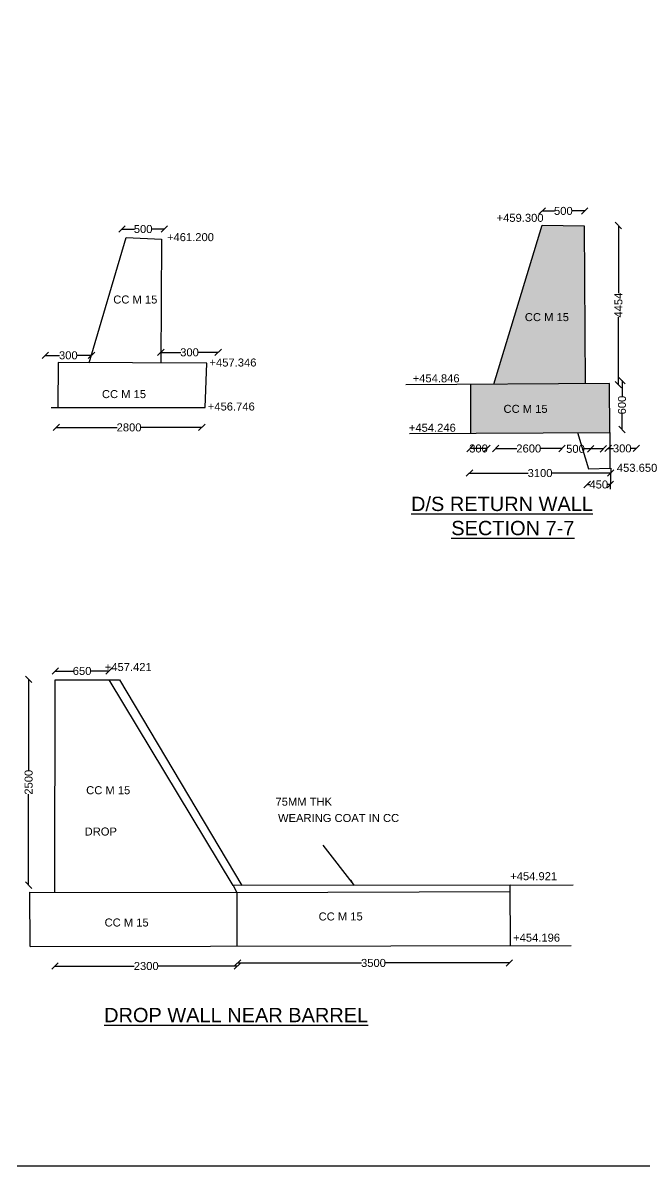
# Model space of a CAD drawing. Header units: millimetres. Extents: x 5124 to 3047371, y 2311 to 45565170.
# Drawn here: x 3010700 to 3019393, y 45530959 to 45546961 of the extents above; entities that cross this region are included whole.
import ezdxf

# ---------------------------------------------------------------- set-up
doc = ezdxf.new("R2010")
doc.units = ezdxf.units.MM
doc.header["$MEASUREMENT"] = 0
doc.layers.add('DIMENSION', color=1, linetype='Continuous')
doc.styles.get("Standard").update_dxf_attribs({"font": 'arial.ttf', "height": 112})
doc.dimstyles.get("Standard").update_dxf_attribs({"dimtxt": 90, "dimasz": 90, "dimexe": 0.18, "dimexo": 0.0625, "dimgap": 0.09, "dimtad": 0, "dimdec": 0, "dimzin": 0, "dimdsep": 46, "dimtxsty": 'Standard', "dimblk": 'OBLIQUE', "dimcen": 0.09, "dimse1": 1, "dimse2": 1, "dimadec": 0, "dimazin": 0, "dimtfac": 1, "dimtdec": 0, "dimtofl": 0, "dimtmove": 0, "dimatfit": 3, "dimfxl": 1, "dimtolj": 1, "dimtzin": 0, "dimarcsym": 0})

# ---------------------------------------------------------------- blocks, each defined once
blk = doc.blocks.new('_Oblique')
at = {"color": 0, "linetype": 'ByBlock', "lineweight": -2}
blk.add_line((-0.5, -0.5), (0.5, 0.5), dxfattribs=at)
blk = doc.blocks.new('*D97')
at = {"layer": 'Defpoints', "color": 0, "transparency": 16777216}
for p in [(3011169, 45541316), (3013204, 45541334), (3013204, 45541298)]:
    blk.add_point(p, dxfattribs=at)
at = {"layer": 'DIMENSION', "color": 0, "lineweight": -2, "transparency": 16777216}
for p, q in [((3011169, 45541298), (3012018, 45541298)), ((3013204, 45541298), (3012355, 45541298))]:
    blk.add_line(p, q, dxfattribs=at)
at = {"layer": 'DIMENSION', "color": 0, "lineweight": -2, "transparency": 16777216, "xscale": 90, "yscale": 90, "zscale": 90, "rotation": 180}
blk.add_blockref('_Oblique', (3011169, 45541298), dxfattribs=at)
at = {"layer": 'DIMENSION', "color": 0, "lineweight": -2, "transparency": 16777216, "xscale": 90, "yscale": 90, "zscale": 90}
blk.add_blockref('_Oblique', (3013204, 45541298), dxfattribs=at)
at = {"layer": 'DIMENSION', "color": 0, "transparency": 16777216, "insert": (3012186, 45541298), "char_height": 112, "attachment_point": 5}
blk.add_mtext('\\A1;2800', dxfattribs=at)
blk = doc.blocks.new('*D98')
at = {"layer": 'Defpoints', "color": 0, "transparency": 16777216}
for p in [(3012631, 45542342), (3013433, 45542349), (3013433, 45542339)]:
    blk.add_point(p, dxfattribs=at)
at = {"layer": 'DIMENSION', "color": 0, "lineweight": -2, "transparency": 16777216}
for p, q in [((3012631, 45542349), (3012909, 45542349)), ((3013433, 45542349), (3013156, 45542349))]:
    blk.add_line(p, q, dxfattribs=at)
at = {"layer": 'DIMENSION', "color": 0, "lineweight": -2, "transparency": 16777216, "xscale": 90, "yscale": 90, "zscale": 90, "rotation": 180}
blk.add_blockref('_Oblique', (3012631, 45542349), dxfattribs=at)
at = {"layer": 'DIMENSION', "color": 0, "lineweight": -2, "transparency": 16777216, "xscale": 90, "yscale": 90, "zscale": 90}
blk.add_blockref('_Oblique', (3013433, 45542349), dxfattribs=at)
at = {"layer": 'DIMENSION', "color": 0, "transparency": 16777216, "insert": (3013032, 45542349), "char_height": 112, "attachment_point": 5}
blk.add_mtext('\\A1;300', dxfattribs=at)
blk = doc.blocks.new('*D118')
at = {"layer": 'Defpoints', "color": 0, "transparency": 16777216}
for p in [(3013703, 45533802), (3013703, 45533799), (3017508, 45533788)]:
    blk.add_point(p, dxfattribs=at)
at = {"layer": 'DIMENSION', "color": 0, "lineweight": -2, "transparency": 16777216}
for p, q in [((3013703, 45533802), (3015439, 45533802)), ((3017508, 45533802), (3015773, 45533802))]:
    blk.add_line(p, q, dxfattribs=at)
at = {"layer": 'DIMENSION', "color": 0, "lineweight": -2, "transparency": 16777216, "xscale": 90, "yscale": 90, "zscale": 90, "rotation": 180}
blk.add_blockref('_Oblique', (3013703, 45533802), dxfattribs=at)
at = {"layer": 'DIMENSION', "color": 0, "lineweight": -2, "transparency": 16777216, "xscale": 90, "yscale": 90, "zscale": 90}
blk.add_blockref('_Oblique', (3017508, 45533802), dxfattribs=at)
at = {"layer": 'DIMENSION', "color": 0, "transparency": 16777216, "insert": (3015606, 45533802), "char_height": 112, "attachment_point": 5}
blk.add_mtext('\\A1;3500', dxfattribs=at)
blk = doc.blocks.new('*D119')
at = {"layer": 'Defpoints', "color": 0, "transparency": 16777216}
for p in [(3011150, 45533803), (3013703, 45533799), (3011150, 45533759)]:
    blk.add_point(p, dxfattribs=at)
at = {"layer": 'DIMENSION', "color": 0, "lineweight": -2, "transparency": 16777216}
for p, q in [((3011150, 45533759), (3012258, 45533759)), ((3013703, 45533759), (3012595, 45533759))]:
    blk.add_line(p, q, dxfattribs=at)
at = {"layer": 'DIMENSION', "color": 0, "lineweight": -2, "transparency": 16777216, "xscale": 90, "yscale": 90, "zscale": 90, "rotation": 180}
blk.add_blockref('_Oblique', (3011150, 45533759), dxfattribs=at)
at = {"layer": 'DIMENSION', "color": 0, "lineweight": -2, "transparency": 16777216, "xscale": 90, "yscale": 90, "zscale": 90}
blk.add_blockref('_Oblique', (3013703, 45533759), dxfattribs=at)
at = {"layer": 'DIMENSION', "color": 0, "transparency": 16777216, "insert": (3012426, 45533759), "char_height": 112, "attachment_point": 5}
blk.add_mtext('\\A1;2300', dxfattribs=at)
blk = doc.blocks.new('*D121')
at = {"layer": 'Defpoints', "color": 0, "transparency": 16777216}
for p in [(3010781, 45537771), (3010825, 45537771), (3010795, 45534892)]:
    blk.add_point(p, dxfattribs=at)
at = {"layer": 'DIMENSION', "color": 0, "lineweight": -2, "transparency": 16777216}
for p, q in [((3010781, 45537771), (3010781, 45536500)), ((3010781, 45534892), (3010781, 45536164))]:
    blk.add_line(p, q, dxfattribs=at)
at = {"layer": 'DIMENSION', "color": 0, "lineweight": -2, "transparency": 16777216, "xscale": 90, "yscale": 90, "zscale": 90}
for p, rotation in [((3010781, 45537771), 90), ((3010781, 45534892), 270)]:
    blk.add_blockref('_Oblique', p, dxfattribs=dict(at, rotation=rotation))
at = {"layer": 'DIMENSION', "color": 0, "transparency": 16777216, "insert": (3010781, 45536332), "char_height": 112, "attachment_point": 5, "rotation": 90}
blk.add_mtext('\\A1;2500', dxfattribs=at)
blk = doc.blocks.new('*D122')
at = {"layer": 'Defpoints', "color": 0, "transparency": 16777216}
for p in [(3011905, 45537938), (3011153, 45537913), (3011905, 45537889)]:
    blk.add_point(p, dxfattribs=at)
at = {"layer": 'DIMENSION', "color": 0, "lineweight": -2, "transparency": 16777216}
for p, q in [((3011153, 45537889), (3011405, 45537889)), ((3011905, 45537889), (3011653, 45537889))]:
    blk.add_line(p, q, dxfattribs=at)
at = {"layer": 'DIMENSION', "color": 0, "lineweight": -2, "transparency": 16777216, "xscale": 90, "yscale": 90, "zscale": 90, "rotation": 180}
blk.add_blockref('_Oblique', (3011153, 45537889), dxfattribs=at)
at = {"layer": 'DIMENSION', "color": 0, "lineweight": -2, "transparency": 16777216, "xscale": 90, "yscale": 90, "zscale": 90}
blk.add_blockref('_Oblique', (3011905, 45537889), dxfattribs=at)
at = {"layer": 'DIMENSION', "color": 0, "transparency": 16777216, "insert": (3011529, 45537889), "char_height": 112, "attachment_point": 5}
blk.add_mtext('\\A1;650', dxfattribs=at)
blk = doc.blocks.new('*D133')
at = {"layer": 'Defpoints', "color": 0, "transparency": 16777216}
for p in [(3019037, 45541953), (3019034, 45541269), (3019084, 45541269)]:
    blk.add_point(p, dxfattribs=at)
at = {"layer": 'DIMENSION', "color": 0, "lineweight": -2, "transparency": 16777216}
for p, q in [((3019084, 45541953), (3019084, 45541735)), ((3019084, 45541269), (3019084, 45541487))]:
    blk.add_line(p, q, dxfattribs=at)
at = {"layer": 'DIMENSION', "color": 0, "lineweight": -2, "transparency": 16777216, "xscale": 90, "yscale": 90, "zscale": 90}
for p, rotation in [((3019084, 45541953), 90), ((3019084, 45541269), 270)]:
    blk.add_blockref('_Oblique', p, dxfattribs=dict(at, rotation=rotation))
at = {"layer": 'DIMENSION', "color": 0, "transparency": 16777216, "insert": (3019084, 45541611), "char_height": 112, "attachment_point": 5, "rotation": 90}
blk.add_mtext('\\A1;600', dxfattribs=at)
blk = doc.blocks.new('*D135')
at = {"layer": 'Defpoints', "color": 0, "transparency": 16777216}
for p in [(3018890, 45541004), (3018890, 45540973), (3019285, 45540971)]:
    blk.add_point(p, dxfattribs=at)
at = {"layer": 'DIMENSION', "color": 0, "lineweight": -2, "transparency": 16777216}
for p, q in [((3018890, 45541004), (3018964, 45541004)), ((3019285, 45541004), (3019211, 45541004))]:
    blk.add_line(p, q, dxfattribs=at)
at = {"layer": 'DIMENSION', "color": 0, "lineweight": -2, "transparency": 16777216, "xscale": 90, "yscale": 90, "zscale": 90, "rotation": 180}
blk.add_blockref('_Oblique', (3018890, 45541004), dxfattribs=at)
at = {"layer": 'DIMENSION', "color": 0, "lineweight": -2, "transparency": 16777216, "xscale": 90, "yscale": 90, "zscale": 90}
blk.add_blockref('_Oblique', (3019285, 45541004), dxfattribs=at)
at = {"layer": 'DIMENSION', "color": 0, "transparency": 16777216, "insert": (3019087, 45541004), "char_height": 112, "attachment_point": 5}
blk.add_mtext('\\A1;300', dxfattribs=at)
blk = doc.blocks.new('*D136')
at = {"layer": 'Defpoints', "color": 0, "transparency": 16777216}
for p in [(3018646, 45540998), (3018646, 45540996), (3018824, 45540998)]:
    blk.add_point(p, dxfattribs=at)
at = {"layer": 'DIMENSION', "color": 0, "lineweight": -2, "transparency": 16777216}
for p, q in [((3018646, 45540998), (3018556, 45540998)), ((3018824, 45540998), (3018646, 45540998))]:
    blk.add_line(p, q, dxfattribs=at)
at = {"layer": 'DIMENSION', "color": 0, "lineweight": -2, "transparency": 16777216, "xscale": 90, "yscale": 90, "zscale": 90, "rotation": 180}
blk.add_blockref('_Oblique', (3018646, 45540998), dxfattribs=at)
at = {"layer": 'DIMENSION', "color": 0, "lineweight": -2, "transparency": 16777216, "xscale": 90, "yscale": 90, "zscale": 90}
blk.add_blockref('_Oblique', (3018824, 45540998), dxfattribs=at)
at = {"layer": 'DIMENSION', "color": 0, "transparency": 16777216, "insert": (3018433, 45540998), "char_height": 112, "attachment_point": 5}
blk.add_mtext('\\A1;500', dxfattribs=at)
blk = doc.blocks.new('*D137')
at = {"layer": 'Defpoints', "color": 0, "transparency": 16777216}
for p in [(3017315, 45541003), (3017315, 45541003), (3018243, 45541003)]:
    blk.add_point(p, dxfattribs=at)
at = {"layer": 'DIMENSION', "color": 0, "lineweight": -2, "transparency": 16777216}
for p, q in [((3017315, 45541003), (3017611, 45541003)), ((3018243, 45541003), (3017947, 45541003))]:
    blk.add_line(p, q, dxfattribs=at)
at = {"layer": 'DIMENSION', "color": 0, "lineweight": -2, "transparency": 16777216, "xscale": 90, "yscale": 90, "zscale": 90, "rotation": 180}
blk.add_blockref('_Oblique', (3017315, 45541003), dxfattribs=at)
at = {"layer": 'DIMENSION', "color": 0, "lineweight": -2, "transparency": 16777216, "xscale": 90, "yscale": 90, "zscale": 90}
blk.add_blockref('_Oblique', (3018243, 45541003), dxfattribs=at)
at = {"layer": 'DIMENSION', "color": 0, "transparency": 16777216, "insert": (3017779, 45541003), "char_height": 112, "attachment_point": 5}
blk.add_mtext('\\A1;2600', dxfattribs=at)
blk = doc.blocks.new('*D138')
at = {"layer": 'Defpoints', "color": 0, "transparency": 16777216}
for p in [(3016958, 45541003), (3016958, 45541003), (3017194, 45540989)]:
    blk.add_point(p, dxfattribs=at)
at = {"layer": 'DIMENSION', "color": 0, "lineweight": -2, "transparency": 16777216}
blk.add_line((3017194, 45541003), (3016958, 45541003), dxfattribs=at)
at = {"layer": 'DIMENSION', "color": 0, "lineweight": -2, "transparency": 16777216, "xscale": 90, "yscale": 90, "zscale": 90, "rotation": 180}
blk.add_blockref('_Oblique', (3016958, 45541003), dxfattribs=at)
at = {"layer": 'DIMENSION', "color": 0, "lineweight": -2, "transparency": 16777216, "xscale": 90, "yscale": 90, "zscale": 90}
blk.add_blockref('_Oblique', (3017194, 45541003), dxfattribs=at)
at = {"layer": 'DIMENSION', "color": 0, "transparency": 16777216, "insert": (3017076, 45541003), "char_height": 112, "attachment_point": 5}
blk.add_mtext('\\A1;300', dxfattribs=at)
blk = doc.blocks.new('*D142')
at = {"layer": 'Defpoints', "color": 0, "transparency": 16777216}
for p in [(3012680, 45544075), (3012680, 45544007), (3012086, 45543988)]:
    blk.add_point(p, dxfattribs=at)
at = {"layer": 'DIMENSION', "color": 0, "lineweight": -2, "transparency": 16777216}
for p, q in [((3012086, 45544075), (3012260, 45544075)), ((3012680, 45544075), (3012507, 45544075))]:
    blk.add_line(p, q, dxfattribs=at)
at = {"layer": 'DIMENSION', "color": 0, "lineweight": -2, "transparency": 16777216, "xscale": 90, "yscale": 90, "zscale": 90, "rotation": 180}
blk.add_blockref('_Oblique', (3012086, 45544075), dxfattribs=at)
at = {"layer": 'DIMENSION', "color": 0, "lineweight": -2, "transparency": 16777216, "xscale": 90, "yscale": 90, "zscale": 90}
blk.add_blockref('_Oblique', (3012680, 45544075), dxfattribs=at)
at = {"layer": 'DIMENSION', "color": 0, "transparency": 16777216, "insert": (3012383, 45544075), "char_height": 112, "attachment_point": 5}
blk.add_mtext('\\A1;500', dxfattribs=at)
blk = doc.blocks.new('*D143')
at = {"layer": 'Defpoints', "color": 0, "transparency": 16777216}
for p in [(3018560, 45544328), (3017966, 45544241), (3018560, 45544260)]:
    blk.add_point(p, dxfattribs=at)
at = {"layer": 'DIMENSION', "color": 0, "lineweight": -2, "transparency": 16777216}
for p, q in [((3017966, 45544328), (3018140, 45544328)), ((3018560, 45544328), (3018387, 45544328))]:
    blk.add_line(p, q, dxfattribs=at)
at = {"layer": 'DIMENSION', "color": 0, "lineweight": -2, "transparency": 16777216, "xscale": 90, "yscale": 90, "zscale": 90, "rotation": 180}
blk.add_blockref('_Oblique', (3017966, 45544328), dxfattribs=at)
at = {"layer": 'DIMENSION', "color": 0, "lineweight": -2, "transparency": 16777216, "xscale": 90, "yscale": 90, "zscale": 90}
blk.add_blockref('_Oblique', (3018560, 45544328), dxfattribs=at)
at = {"layer": 'DIMENSION', "color": 0, "transparency": 16777216, "insert": (3018263, 45544328), "char_height": 112, "attachment_point": 5}
blk.add_mtext('\\A1;500', dxfattribs=at)
blk = doc.blocks.new('*D146')
at = {"layer": 'Defpoints', "color": 0, "transparency": 16777216}
for p in [(3019034, 45544124), (3019082, 45544124), (3019084, 45541896)]:
    blk.add_point(p, dxfattribs=at)
at = {"layer": 'DIMENSION', "color": 0, "lineweight": -2, "transparency": 16777216}
for p, q in [((3019034, 45544124), (3019034, 45543179)), ((3019034, 45541896), (3019034, 45542841))]:
    blk.add_line(p, q, dxfattribs=at)
at = {"layer": 'DIMENSION', "color": 0, "lineweight": -2, "transparency": 16777216, "xscale": 90, "yscale": 90, "zscale": 90}
for p, rotation in [((3019034, 45544124), 90), ((3019034, 45541896), 270)]:
    blk.add_blockref('_Oblique', p, dxfattribs=dict(at, rotation=rotation))
at = {"layer": 'DIMENSION', "color": 0, "transparency": 16777216, "insert": (3019034, 45543010), "char_height": 112, "attachment_point": 5, "rotation": 90}
blk.add_mtext('\\A1;4454', dxfattribs=at)
blk = doc.blocks.new('*D148')
at = {"layer": 'Defpoints', "color": 0, "transparency": 16777216}
for p in [(3011013, 45542298), (3011660, 45542307), (3011660, 45542307)]:
    blk.add_point(p, dxfattribs=at)
at = {"layer": 'DIMENSION', "color": 0, "lineweight": -2, "transparency": 16777216}
for p, q in [((3011013, 45542307), (3011213, 45542307)), ((3011660, 45542307), (3011460, 45542307))]:
    blk.add_line(p, q, dxfattribs=at)
at = {"layer": 'DIMENSION', "color": 0, "lineweight": -2, "transparency": 16777216, "xscale": 90, "yscale": 90, "zscale": 90, "rotation": 180}
blk.add_blockref('_Oblique', (3011013, 45542307), dxfattribs=at)
at = {"layer": 'DIMENSION', "color": 0, "lineweight": -2, "transparency": 16777216, "xscale": 90, "yscale": 90, "zscale": 90}
blk.add_blockref('_Oblique', (3011660, 45542307), dxfattribs=at)
at = {"layer": 'DIMENSION', "color": 0, "transparency": 16777216, "insert": (3011336, 45542307), "char_height": 112, "attachment_point": 5}
blk.add_mtext('\\A1;300', dxfattribs=at)
blk = doc.blocks.new('*D150')
at = {"layer": 'Defpoints', "color": 0, "transparency": 16777216}
for p in [(3016950, 45540645), (3018924, 45540659), (3018924, 45540604)]:
    blk.add_point(p, dxfattribs=at)
at = {"layer": 'DIMENSION', "color": 0, "lineweight": -2, "transparency": 16777216}
for p, q in [((3016950, 45540659), (3017770, 45540659)), ((3018924, 45540659), (3018104, 45540659))]:
    blk.add_line(p, q, dxfattribs=at)
at = {"layer": 'DIMENSION', "color": 0, "lineweight": -2, "transparency": 16777216, "xscale": 90, "yscale": 90, "zscale": 90, "rotation": 180}
blk.add_blockref('_Oblique', (3016950, 45540659), dxfattribs=at)
at = {"layer": 'DIMENSION', "color": 0, "lineweight": -2, "transparency": 16777216, "xscale": 90, "yscale": 90, "zscale": 90}
blk.add_blockref('_Oblique', (3018924, 45540659), dxfattribs=at)
at = {"layer": 'DIMENSION', "color": 0, "transparency": 16777216, "insert": (3017937, 45540659), "char_height": 112, "attachment_point": 5}
blk.add_mtext('\\A1;3100', dxfattribs=at)
blk = doc.blocks.new('*D151')
at = {"layer": 'Defpoints', "color": 0, "transparency": 16777216}
for p in [(3018596, 45540482), (3018921, 45540499), (3018921, 45540476)]:
    blk.add_point(p, dxfattribs=at)
at = {"layer": 'DIMENSION', "color": 0, "lineweight": -2, "transparency": 16777216}
for p, q in [((3018596, 45540499), (3018633, 45540499)), ((3018921, 45540499), (3018885, 45540499))]:
    blk.add_line(p, q, dxfattribs=at)
at = {"layer": 'DIMENSION', "color": 0, "lineweight": -2, "transparency": 16777216, "xscale": 90, "yscale": 90, "zscale": 90, "rotation": 180}
blk.add_blockref('_Oblique', (3018596, 45540499), dxfattribs=at)
at = {"layer": 'DIMENSION', "color": 0, "lineweight": -2, "transparency": 16777216, "xscale": 90, "yscale": 90, "zscale": 90}
blk.add_blockref('_Oblique', (3018921, 45540499), dxfattribs=at)
at = {"layer": 'DIMENSION', "color": 0, "transparency": 16777216, "insert": (3018759, 45540499), "char_height": 112, "attachment_point": 5}
blk.add_mtext('\\A1;450', dxfattribs=at)

msp = doc.modelspace()

# ---------------------------------------------------------------- hatches: boundary and pattern name
at = {"layer": 'DIMENSION'}
h = msp.add_hatch(dxfattribs=at)
h.set_pattern_fill('AR-CONC', color=0, scale=100)
h.set_pattern_definition([(50, (0, 0), (717.2601826, -62.752135), [75, -825]), (355, (0, 0), (-138.751334, 752.192134), [60, -660]), (100.4514445, (59.8, -5.2), (578.508847, 689.439991), [63.740192, -701.142112]), (46.1842, (0, 200), (1067.24133, -165.51928), [112.5, -1237.5]), (96.6356355, (88.9, 186.2), (934.661946, 974.1186), [95.610342, -1051.71376]), (351.184164, (0, 200), (934.661945, 974.1186), [90, -990]), (21, (100, 150), (596.907052, -402.618891), [75, -825]), (326, (100, 150), (243.315332, 725.150045), [60, -660]), (71.4514447, (149.74, 116.45), (840.222377, 322.531153), [63.74019, -701.142112]), (37.5, (0, 0), (12.1598553, 332.8938538), [0, -652, 0, -670, 0, -662.5]), (7.5, (0, 0), (263.0695374, 394.411712), [0, -382, 0, -637, 0, -252.5]), (327.5, (-223, 0), (533.8224362, -22.5548717), [0, -250, 0, -780, 0, -1035]), (317.5, (-323, 0), (583.1861693, 100.1049823), [0, -325, 0, -518, 0, -735])])
h.paths.add_polyline_path([(3018556.1, 45544118.4), (3017967.6, 45544127.1), (3017291.5, 45541903.1), (3018568.9, 45541910.5)])
h.paths.add_polyline_path([(3018908.4, 45541912.4), (3016961.9, 45541901.2), (3016965.8, 45541217.5), (3018912.4, 45541228.7)])
h.paths.add_polyline_path([(3023255.5, 45544208.8), (3022669.1, 45544214.7), (3022319.2, 45541926), (3023255.6, 45541921.1)], flags=17)
h.paths.add_polyline_path([(3023599.2, 45541232.2), (3023598.4, 45540727.8), (3023291.6, 45540729.1), (3023243.8, 45540903.4), (3023154.9, 45541228.2), (3021974.5, 45541218), (3021968.4, 45541927.8), (3022319.2, 45541926), (3022669.1, 45544214.7), (3023255.5, 45544208.8), (3023255.6, 45541921.1), (3023602.2, 45541919.3), (3023608.2, 45541232.2)])
h.paths.add_polyline_path([(3027884.7, 45541994.7), (3027308.8, 45541997.7), (3027308.1, 45540116.3), (3027880.6, 45540115.1)])
h.paths.add_polyline_path([(3027898.9, 45541994.6), (3027884.7, 45541994.7), (3027880.6, 45540115.1), (3028914.5, 45540112.8)])
h.paths.add_polyline_path([(3027308.8, 45541997.7), (3026529.9, 45540118), (3027308.1, 45540116.3)])
h.paths.add_polyline_path([(3037437.9, 45541745.1), (3033961.2, 45541737.1), (3033962.3, 45541254.1), (3037396, 45541262), (3037435, 45541261.5)])
h.paths.add_polyline_path([(3035075.3, 45543595.2), (3034309.9, 45541737.9), (3035079.1, 45541739.7)])
h.paths.add_polyline_path([(3035655.3, 45543599.4), (3035075.3, 45543595.2), (3035079.1, 45541739.7), (3035659.6, 45541741)])
h.paths.add_polyline_path([(3034564.7, 45541495.5), (3034819.5, 45541495.5), (3034819.5, 45541681), (3034564.7, 45541681)], flags=24)
h.paths.add_polyline_path([(3035721.4, 45541474.9), (3036046.1, 45541474.9), (3036046.1, 45541660.3), (3035721.4, 45541660.3)], flags=24)
h.paths.add_polyline_path([(3035345.5, 45541380.1), (3035670.2, 45541380.1), (3035670.2, 45541565.5), (3035345.5, 45541565.5)], flags=24)
h.paths.add_polyline_path([(3035889.9, 45541374.2), (3036432.5, 45541374.2), (3036432.5, 45541513.8), (3035889.9, 45541513.8)], flags=24)
h.paths.add_polyline_path([(3035135.7, 45542515.8), (3035678.2, 45542515.8), (3035678.2, 45542655.4), (3035135.7, 45542655.4)], flags=9)

# ---------------------------------------------------------------- linework, layer by layer
at = {"layer": 'DIMENSION', "color": 0}
msp.add_lwpolyline([(3046909.1, 45530958.7), (2999368, 45530958.7), (2999368, 45564367.5), (3046909.1, 45564367.5)], close=True, dxfattribs=at)
for points in [[(3017291.5, 45541903.1), (3017967.6, 45544127.1), (3018556.1, 45544118.4), (3018568.9, 45541910.5)], [(3011629.5, 45542204.3), (3012146.3, 45543956.2), (3012638.3, 45543933.9), (3012630.5, 45542199.8)], [(3011098, 45541576.3), (3013249.6, 45541578.2), (3013274.5, 45542196.8), (3011192.4, 45542206.3), (3011189.5, 45541576.4)], [(3016111, 45541212.5), (3018912.4, 45541228.7), (3018908.4, 45541912.4), (3016059.4, 45541896)], [(3016961.9, 45541901.2), (3016965.8, 45541217.5)], [(3018462.1, 45541226.1), (3018614.7, 45540720.7), (3018920.2, 45540726.2), (3018917.3, 45541228.8)], [(3018926.2, 45540726.3), (3018920.2, 45540432)], [(3011145.3, 45534794.3), (3011151.7, 45537766.9), (3012051.8, 45537765), (3013763.8, 45534886.2)], [(3013641.6, 45534886), (3011907.6, 45537765.3)], [(3017518.6, 45534891.5), (3013641.6, 45534886), (3013694.6, 45534790.4), (3013696.3, 45534037.4)], [(3017521.3, 45534046.1), (3017518.6, 45534891.5), (3018399.1, 45534894.5)], [(3010804.4, 45534030.8), (3010795.7, 45534794.9), (3013694.6, 45534790.4)], [(3013694.6, 45534790.4), (3017518.8, 45534803)], [(3010804.4, 45534030.8), (3018374, 45534048.1)]]:
    msp.add_lwpolyline(points, dxfattribs=at)

# ---------------------------------------------------------------- texts
for s, height, p in [('+459.300', 112, (3017329, 45544176.1)), ('+461.200', 112, (3012716.7, 45543905.6)), ('CC M 15', 112, (3011964.8, 45543032.6)), ('CC M 15', 112, (3017724.5, 45542786.2)), ('+457.346', 112, (3013311.4, 45542150.9)), ('+454.846', 112, (3016154.4, 45541929.8)), ('CC M 15', 112, (3011806.5, 45541708.7)), ('+456.746', 112, (3013288, 45541535)), ('CC M 15', 112, (3017425.8, 45541502)), ('+454.246', 112, (3016101.2, 45541237.5)), ('453.650', 112, (3019012.2, 45540677.1)), ('%%UD/S RETURN WALL', 200, (3016131.8, 45540128.3)), ('%%USECTION 7-7', 200, (3016694.5, 45539790.1)), ('+457.421', 112, (3011846, 45537888.5)), ('CC M 15', 112, (3011585.8, 45536164.5)), ('75MM THK ', 112, (3014235.2, 45536003.9)), ('WEARING COAT IN CC ', 112, (3014270.5, 45535775.5)), ('DROP', 112, (3011564.2, 45535586.3)), ('+454.921', 112, (3017519.4, 45534961.3)), ('CC M 15', 112, (3011843.2, 45534312.8)), ('CC M 15', 112, (3014838.2, 45534397.3)), ('+454.196', 112, (3017559.9, 45534100.6)), ('%%UDROP WALL NEAR BARREL', 200, (3011837, 45532973.5))]:
    msp.add_text(s, height=height, dxfattribs=at).set_placement(p)

# ---------------------------------------------------------------- dimensions: what is measured, and where the dimension line sits
for base, p1, p2, text, picture, middle in [((3018560.2, 45544328.4), (3017966.3, 45544240.9), (3018560.2, 45544260.3), '500', '*D143', (3018263.2, 45544328.4)), ((3012680.4, 45544075.5), (3012086.4, 45543987.9), (3012680.4, 45544007.4), '500', '*D142', (3012383.4, 45544075.5)), ((3013433.4, 45542349.1), (3012631.1, 45542341.6), (3013433.4, 45542339.1), '300', '*D98', (3013032.2, 45542349.1)), ((3011659.7, 45542306.5), (3011013, 45542298.3), (3011659.7, 45542306.5), '300', '*D148', (3011336.4, 45542306.5)), ((3013203.9, 45541297.6), (3011169, 45541315.7), (3013203.9, 45541333.7), '2800', '*D97', (3012186.4, 45541297.6)), ((3017315.1, 45541003.4), (3018242.6, 45541003.4), (3017315.1, 45541003.4), '2600', '*D137', (3017778.9, 45541003.4)), ((3018889.7, 45541003.8), (3019284.8, 45540971.3), (3018889.7, 45540972.6), '300', '*D135', (3019087.2, 45541003.8)), ((3018923.7, 45540659.4), (3016950.1, 45540644.8), (3018923.7, 45540604.2), '3100', '*D150', (3017936.9, 45540659.4)), ((3018921.1, 45540499.1), (3018596.2, 45540482.3), (3018921.1, 45540475.6), '450', '*D151', (3018758.6, 45540499.1)), ((3011905.4, 45537888.5), (3011153.1, 45537912.8), (3011905.4, 45537937.5), '650', '*D122', (3011529.2, 45537888.5)), ((3011149.9, 45533758.8), (3013703.1, 45533798.7), (3011149.9, 45533802.7), '2300', '*D119', (3012426.5, 45533758.8)), ((3013703.1, 45533802.3), (3017508.4, 45533788.3), (3013703.1, 45533798.7), '3500', '*D118', (3015605.8, 45533802.3))]:
    dim = msp.add_linear_dim(base=base, p1=p1, p2=p2, text=text, dimstyle='Standard', override={"dimtxt": 112}, dxfattribs=at)
    dim.commit()
    dim.dimension.update_dxf_attribs({"geometry": picture, "text_midpoint": middle})
for base, p1, p2, text, picture, middle in [((3019033.6, 45544124.1), (3019083.7, 45541895.6), (3019081.5, 45544124.1), '4454', '*D146', (3019033.6, 45543009.9)), ((3019083.7, 45541269.3), (3019037, 45541952.5), (3019033.9, 45541269.3), '600', '*D133', (3019083.7, 45541610.9)), ((3010780.6, 45537771.4), (3010794.5, 45534892.2), (3010825.3, 45537771.4), '2500', '*D121', (3010780.6, 45536331.8))]:
    dim = msp.add_linear_dim(base=base, p1=p1, p2=p2, angle=90, text=text, dimstyle='Standard', override={"dimtxt": 112}, dxfattribs=at)
    dim.commit()
    dim.dimension.update_dxf_attribs({"geometry": picture, "text_midpoint": middle})
for base, p1, p2, text, picture, middle in [((3016958, 45541003.2), (3017193.7, 45540988.6), (3016958, 45541003.2), '300', '*D138', (3017075.9, 45541003.2)), ((3018646.5, 45540998.3), (3018824.5, 45540998.3), (3018646.5, 45540996.2), '500', '*D136', (3018432.8, 45540998.3))]:
    dim = msp.add_linear_dim(base=base, p1=p1, p2=p2, text=text, dimstyle='Standard', override={"dimtxt": 112}, dxfattribs=at)
    dim.commit()
    dim.dimension.update_dxf_attribs({"geometry": picture, "text_midpoint": middle, "dimtype": 160})

# ---------------------------------------------------------------- leaders
msp.add_leader([(3015341.1, 45534888.4), (3014904.2, 45535450.3)], dimstyle='Standard', override={"dimtxt": 112}, dxfattribs=at)

doc.saveas('drawing.dxf')
